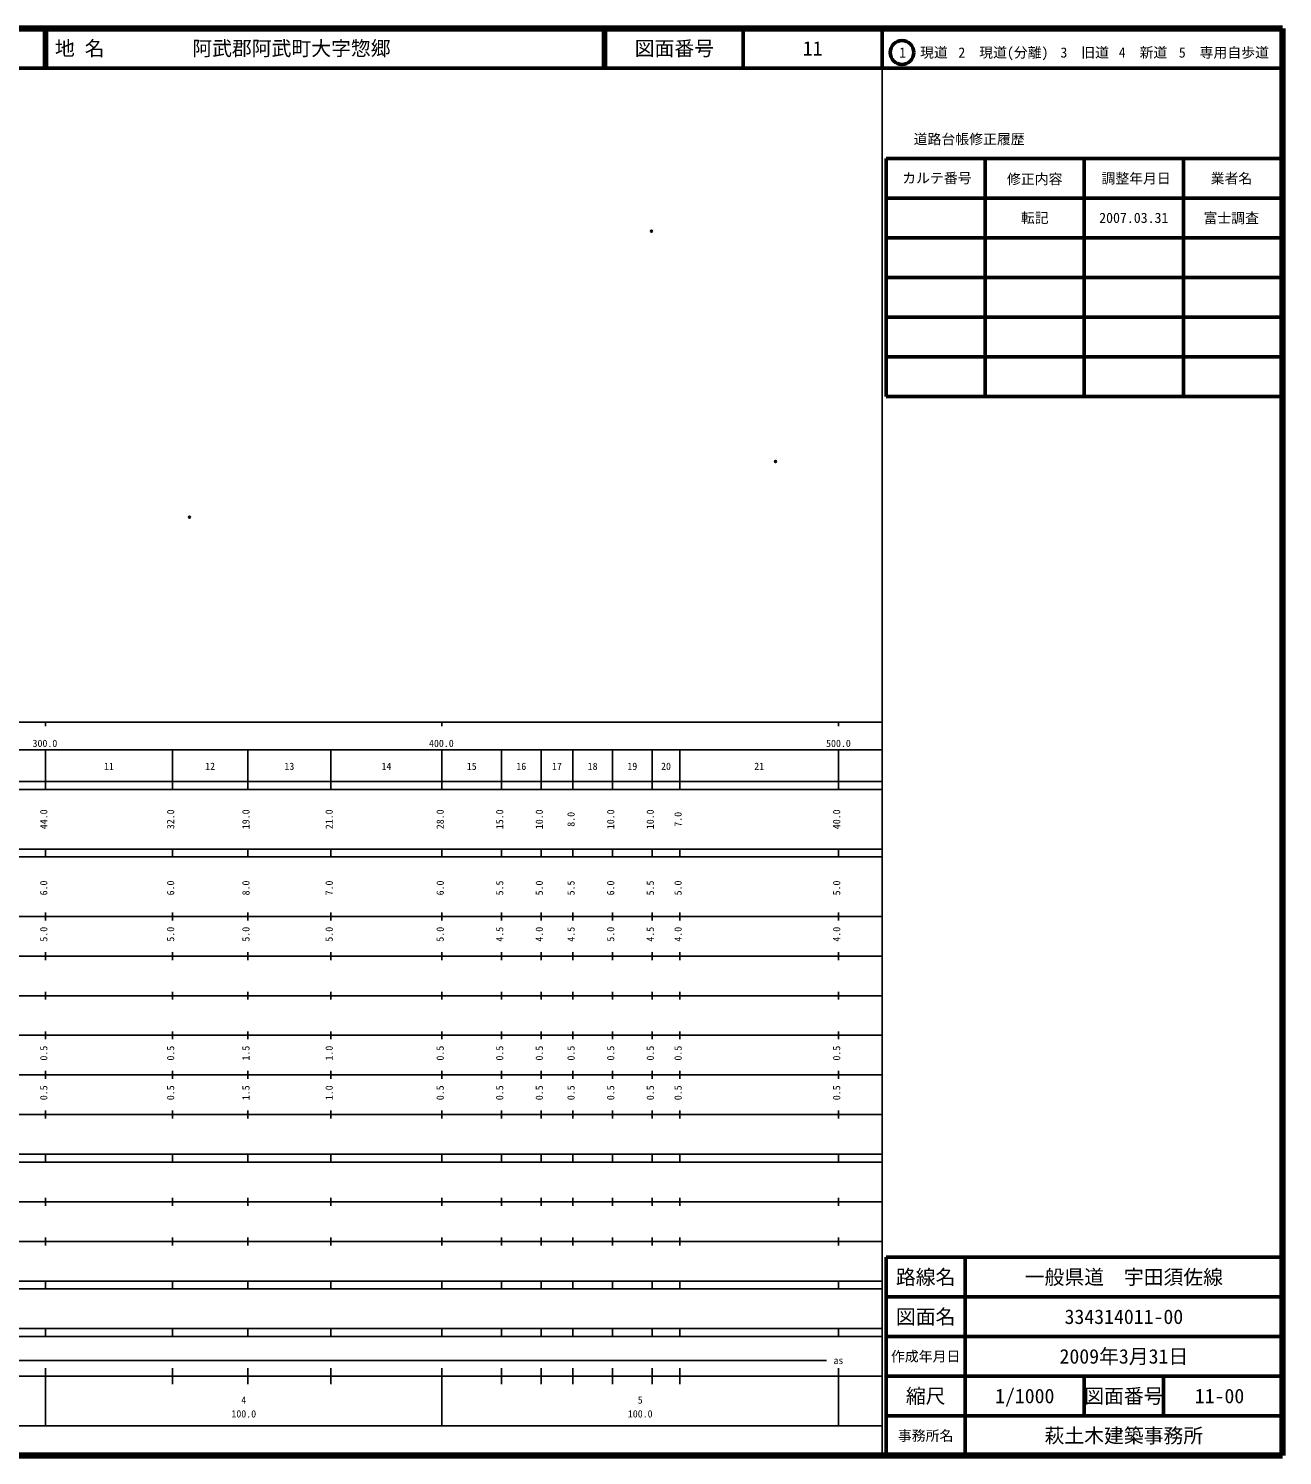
# Model space of a CAD drawing. Units: millimetres on the paper. Extents: x 40 to 680, y 20 to 380.
# Drawn here: x 363.7 to 680, y 20 to 380 of the extents above; entities that cross this region are included whole.
import ezdxf
from ezdxf.enums import TextEntityAlignment as Align

# ---------------------------------------------------------------- set-up
doc = ezdxf.new("R2010")
doc.units = ezdxf.units.MM
doc.header["$PDMODE"] = 32
doc.header["$PDSIZE"] = 0.5
doc.layers.add('M-OTRS', color=6, linetype='Continuous')
doc.layers.add('M-TTL-TXT', color=7, linetype='Continuous')
for name, color, linetype, lineweight in [('M-TTL', 2, 'Continuous', 140), ('M-TTL-BAND', 7, 'Continuous', 25), ('M-TTL-FRAM', 2, 'Continuous', 50), ('M-TTL-LINE', 7, 'Continuous', 50)]:
    doc.layers.add(name, color=color, linetype=linetype, lineweight=lineweight)
doc.styles.add('ＭＳ ゴシック', font='')
doc.styles.get('ＭＳ ゴシック').set_extended_font_data('MS Gothic')

msp = doc.modelspace()

# ---------------------------------------------------------------- linework, layer by layer
at = {"layer": 'M-OTRS'}
for p in [(520.841, 328.893), (552.128, 270.743), (404.301, 256.716)]:
    msp.add_point(p, dxfattribs=at)
at = {"layer": 'M-TTL'}
for p, q in [((680, 380), (40, 380)), ((680, 20), (680, 380)), ((40, 20), (680, 20))]:
    msp.add_line(p, q, dxfattribs=at)
at = {"layer": 'M-TTL-BAND'}
for p, q in [((579, 20), (579, 370)), ((40, 205), (579, 205)), ((368, 205), (368, 204)), ((468, 205), (468, 204)), ((568, 205), (568, 204)), ((68, 198), (579, 198)), ((368, 188), (368, 198)), ((400, 188), (400, 198)), ((419, 188), (419, 198)), ((440, 188), (440, 198)), ((468, 188), (468, 198)), ((483, 188), (483, 198)), ((493, 188), (493, 198)), ((501, 188), (501, 198)), ((511, 188), (511, 198)), ((521, 188), (521, 198)), ((528, 188), (528, 198)), ((568, 188), (568, 198)), ((40, 190), (579, 190)), ((40, 188), (579, 188)), ((40, 173), (579, 173)), ((368, 171), (368, 173)), ((400, 171), (400, 173)), ((419, 171), (419, 173)), ((440, 171), (440, 173)), ((468, 171), (468, 173)), ((483, 171), (483, 173)), ((493, 171), (493, 173)), ((501, 171), (501, 173)), ((511, 171), (511, 173)), ((521, 171), (521, 173)), ((528, 171), (528, 173)), ((568, 171), (568, 173)), ((40, 171), (579, 171)), ((40, 156), (579, 156)), ((368, 155), (368, 157)), ((400, 155), (400, 157)), ((419, 155), (419, 157)), ((440, 155), (440, 157)), ((468, 155), (468, 157)), ((483, 155), (483, 157)), ((493, 155), (493, 157)), ((501, 155), (501, 157)), ((511, 155), (511, 157)), ((521, 155), (521, 157)), ((528, 155), (528, 157)), ((568, 155), (568, 157)), ((46, 146), (579, 146)), ((368, 145), (368, 147)), ((400, 145), (400, 147)), ((419, 145), (419, 147)), ((440, 145), (440, 147)), ((468, 145), (468, 147)), ((483, 145), (483, 147)), ((493, 145), (493, 147)), ((501, 145), (501, 147)), ((511, 145), (511, 147)), ((521, 145), (521, 147)), ((528, 145), (528, 147)), ((568, 145), (568, 147)), ((368, 135), (368, 137)), ((400, 135), (400, 137)), ((419, 135), (419, 137)), ((440, 135), (440, 137)), ((468, 135), (468, 137)), ((483, 135), (483, 137)), ((493, 135), (493, 137)), ((501, 135), (501, 137)), ((511, 135), (511, 137)), ((521, 135), (521, 137)), ((528, 135), (528, 137)), ((568, 135), (568, 137)), ((52, 136), (579, 136)), ((46, 126), (579, 126)), ((368, 125), (368, 127)), ((400, 125), (400, 127)), ((419, 125), (419, 127)), ((440, 125), (440, 127)), ((468, 125), (468, 127)), ((483, 125), (483, 127)), ((493, 125), (493, 127)), ((501, 125), (501, 127)), ((511, 125), (511, 127)), ((521, 125), (521, 127)), ((528, 125), (528, 127)), ((568, 125), (568, 127)), ((52, 116), (579, 116)), ((368, 115), (368, 117)), ((400, 115), (400, 117)), ((419, 115), (419, 117)), ((440, 115), (440, 117)), ((468, 115), (468, 117)), ((483, 115), (483, 117)), ((493, 115), (493, 117)), ((501, 115), (501, 117)), ((511, 115), (511, 117)), ((521, 115), (521, 117)), ((528, 115), (528, 117)), ((568, 115), (568, 117)), ((46, 106), (579, 106)), ((368, 105), (368, 107)), ((400, 105), (400, 107)), ((419, 105), (419, 107)), ((440, 105), (440, 107)), ((468, 105), (468, 107)), ((483, 105), (483, 107)), ((493, 105), (493, 107)), ((501, 105), (501, 107)), ((511, 105), (511, 107)), ((521, 105), (521, 107)), ((528, 105), (528, 107)), ((568, 105), (568, 107)), ((40, 96), (579, 96)), ((40, 94), (579, 94)), ((368, 94), (368, 96)), ((400, 94), (400, 96)), ((419, 94), (419, 96)), ((440, 94), (440, 96)), ((468, 94), (468, 96)), ((483, 94), (483, 96)), ((493, 94), (493, 96)), ((501, 94), (501, 96)), ((511, 94), (511, 96)), ((521, 94), (521, 96)), ((528, 94), (528, 96)), ((568, 94), (568, 96)), ((49, 84), (579, 84)), ((368, 83), (368, 85)), ((400, 83), (400, 85)), ((419, 83), (419, 85)), ((440, 83), (440, 85)), ((468, 83), (468, 85)), ((483, 83), (483, 85)), ((493, 83), (493, 85)), ((501, 83), (501, 85)), ((511, 83), (511, 85)), ((521, 83), (521, 85)), ((528, 83), (528, 85)), ((568, 83), (568, 85)), ((40, 74), (579, 74)), ((368, 73), (368, 75)), ((400, 73), (400, 75)), ((419, 73), (419, 75)), ((440, 73), (440, 75)), ((468, 73), (468, 75)), ((483, 73), (483, 75)), ((493, 73), (493, 75)), ((501, 73), (501, 75)), ((511, 73), (511, 75)), ((521, 73), (521, 75)), ((528, 73), (528, 75)), ((568, 73), (568, 75)), ((40, 64), (579, 64)), ((40, 62), (579, 62)), ((368, 62), (368, 64)), ((400, 62), (400, 64)), ((419, 62), (419, 64)), ((440, 62), (440, 64)), ((468, 62), (468, 64)), ((483, 62), (483, 64)), ((493, 62), (493, 64)), ((501, 62), (501, 64)), ((511, 62), (511, 64)), ((521, 62), (521, 64)), ((528, 62), (528, 64)), ((568, 62), (568, 64)), ((40, 52), (579, 52)), ((368, 50), (368, 52)), ((400, 50), (400, 52)), ((419, 50), (419, 52)), ((440, 50), (440, 52)), ((468, 50), (468, 52)), ((483, 50), (483, 52)), ((493, 50), (493, 52)), ((501, 50), (501, 52)), ((511, 50), (511, 52)), ((521, 50), (521, 52)), ((528, 50), (528, 52)), ((568, 50), (568, 52)), ((40, 50), (579, 50)), ((71, 44), (565, 44)), ((40, 40), (579, 40)), ((368, 27.5), (368, 42)), ((400, 38), (400, 42)), ((419, 38), (419, 42)), ((440, 38), (440, 42)), ((468, 27.5), (468, 42)), ((483, 38), (483, 42)), ((493, 38), (493, 42)), ((501, 38), (501, 42)), ((511, 38), (511, 42)), ((521, 38), (521, 42)), ((528, 38), (528, 42)), ((568, 27.5), (568, 42)), ((68, 27.5), (579, 27.5))]:
    msp.add_line(p, q, dxfattribs=at)
at = {"layer": 'M-TTL-FRAM'}
for p, q in [((580, 347.197), (580, 287.197)), ((580, 347.197), (680, 347.197)), ((580, 287.197), (680, 287.197)), ((680, 70), (580, 70)), ((580, 70), (580, 20))]:
    msp.add_line(p, q, dxfattribs=at)
at = {"layer": 'M-TTL-LINE'}
for p, q in [((367.75, 380), (367.75, 370)), ((368.25, 380), (368.25, 370)), ((508.747, 380), (508.747, 370)), ((509.247, 380), (509.247, 370)), ((543.997, 380), (543.997, 370)), ((579, 380), (579, 370)), ((40, 370), (680, 370)), ((605, 347.197), (605, 287.197)), ((630, 347.197), (630, 287.197)), ((655, 347.197), (655, 287.197)), ((580, 337.197), (680, 337.197)), ((580, 327.197), (680, 327.197)), ((580, 317.197), (680, 317.197)), ((580, 307.197), (680, 307.197)), ((580, 297.197), (680, 297.197)), ((600, 70), (600, 20)), ((680, 60), (580, 60)), ((680, 50), (580, 50)), ((680, 40), (580, 40)), ((630, 40), (630, 30)), ((650, 40), (650, 30)), ((680, 30), (580, 30))]:
    msp.add_line(p, q, dxfattribs=at)
msp.add_circle((584.031, 373.958), 3, dxfattribs=at)

# ---------------------------------------------------------------- texts
at = {"layer": 'M-TTL-BAND', "style": 'ＭＳ ゴシック'}
for s, p in [('300.0', (367.844, 198.195)), ('400.0', (467.844, 198.195)), ('500.0', (568, 198.195)), ('11', (384, 192.405)), ('12', (409.5, 192.405)), ('13', (429.5, 192.405)), ('14', (454, 192.405)), ('15', (475.5, 192.405)), ('16', (488, 192.405)), ('17', (497, 192.405)), ('18', (506, 192.405)), ('19', (516, 192.405)), ('20', (524.5, 192.405)), ('21', (548, 192.405)), ('as', (568, 42.5)), ('4', (418, 32.523)), ('5', (518, 32.523)), ('100.0', (418, 29.033)), ('100.0', (518, 29.033))]:
    msp.add_text(s, height=1.833, dxfattribs=at).set_placement(p, align=Align.BOTTOM_CENTER)
for s, p in [('44.0', (369, 180.5)), ('32.0', (401, 180.5)), ('19.0', (420, 180.5)), ('21.0', (441, 180.5)), ('28.0', (469, 180.5)), ('15.0', (484, 180.5)), ('10.0', (494, 180.5)), ('8.0', (502, 180.5)), ('10.0', (512, 180.5)), ('10.0', (522, 180.5)), ('7.0', (529, 180.5)), ('40.0', (569, 180.5)), ('6.0', (369, 163.174)), ('6.0', (401, 163.174)), ('8.0', (420, 163.174)), ('7.0', (441, 163.174)), ('6.0', (469, 163.174)), ('5.5', (484, 163.174)), ('5.0', (494, 163.174)), ('5.5', (502, 163.174)), ('6.0', (512, 163.174)), ('5.5', (522, 163.174)), ('5.0', (529, 163.174)), ('5.0', (569, 163.174)), ('5.0', (369, 151.5)), ('5.0', (401, 151.5)), ('5.0', (420, 151.5)), ('5.0', (441, 151.5)), ('5.0', (469, 151.5)), ('4.5', (484, 151.5)), ('4.0', (494, 151.5)), ('4.5', (502, 151.5)), ('5.0', (512, 151.5)), ('4.5', (522, 151.5)), ('4.0', (529, 151.5)), ('4.0', (569, 151.5)), ('0.5', (369, 121.5)), ('0.5', (401, 121.5)), ('1.5', (420, 121.5)), ('1.0', (441, 121.5)), ('0.5', (469, 121.5)), ('0.5', (484, 121.5)), ('0.5', (494, 121.5)), ('0.5', (502, 121.5)), ('0.5', (512, 121.5)), ('0.5', (522, 121.5)), ('0.5', (529, 121.5)), ('0.5', (569, 121.5)), ('0.5', (369, 111.5)), ('0.5', (401, 111.5)), ('1.5', (420, 111.5)), ('1.0', (441, 111.5)), ('0.5', (469, 111.5)), ('0.5', (484, 111.5)), ('0.5', (494, 111.5)), ('0.5', (502, 111.5)), ('0.5', (512, 111.5)), ('0.5', (522, 111.5)), ('0.5', (529, 111.5)), ('0.5', (569, 111.5))]:
    msp.add_text(s, height=1.833, rotation=90, dxfattribs=at).set_placement(p, align=Align.BOTTOM_CENTER)
at = {"layer": 'M-TTL-TXT', "style": 'ＭＳ ゴシック'}
for s, p in [('地 名', (370.38, 375)), ('阿武郡阿武町大字惣郷', (405.024, 375))]:
    msp.add_text(s, height=3.666, dxfattribs=at).set_placement(p, align=Align.MIDDLE_LEFT)
for s, height, p in [('図面番号', 3.666, (526.622, 375)), ('11', 3.666, (561.497, 375)), ('1\u3000現道', 2.566, (589.448, 373.958)), ('2\u3000現道(分離)', 2.566, (609.619, 373.958)), ('3\u3000旧道', 2.566, (630.121, 373.958)), ('4\u3000新道', 2.566, (644.824, 373.958)), ('5\u3000専用自歩道', 2.566, (665.228, 373.958)), ('道路台帳修正履歴', 2.566, (600.968, 352.113)), ('カルテ番号', 2.566, (592.839, 342.277)), ('修正内容', 2.566, (617.509, 342.023)), ('調整年月日', 2.566, (643.089, 342.197)), ('業者名', 2.566, (667.134, 342.197)), ('転記', 2.566, (617.5, 332.245)), ('2007.03.31', 2.566, (642.5, 332.245)), ('富士調査', 2.566, (667.077, 332.189)), ('路線名', 3.666, (590, 65)), ('路線名', 3.666, (590, 65)), ('一般県道\u3000宇田須佐線', 3.666, (640, 65)), ('図面名', 3.666, (590, 55)), ('図面名', 3.666, (590, 55)), ('334314011-00', 3.666, (640, 55)), ('2009年3月31日', 3.666, (640, 45)), ('作成年月日', 2.566, (590, 45)), ('作成年月日', 2.566, (590, 45)), ('縮尺', 3.666, (590, 35)), ('縮尺', 3.666, (590, 35)), ('1/1000', 3.666, (615, 35)), ('図面番号', 3.666, (640, 35)), ('図面番号', 3.666, (640, 35)), ('11-00', 3.666, (664.125, 35)), ('事務所名', 2.566, (590, 25)), ('事務所名', 2.566, (590, 25)), ('萩土木建築事務所', 3.666, (640, 25))]:
    msp.add_text(s, height=height, dxfattribs=at).set_placement(p, align=Align.MIDDLE_CENTER)

doc.saveas('drawing.dxf')
